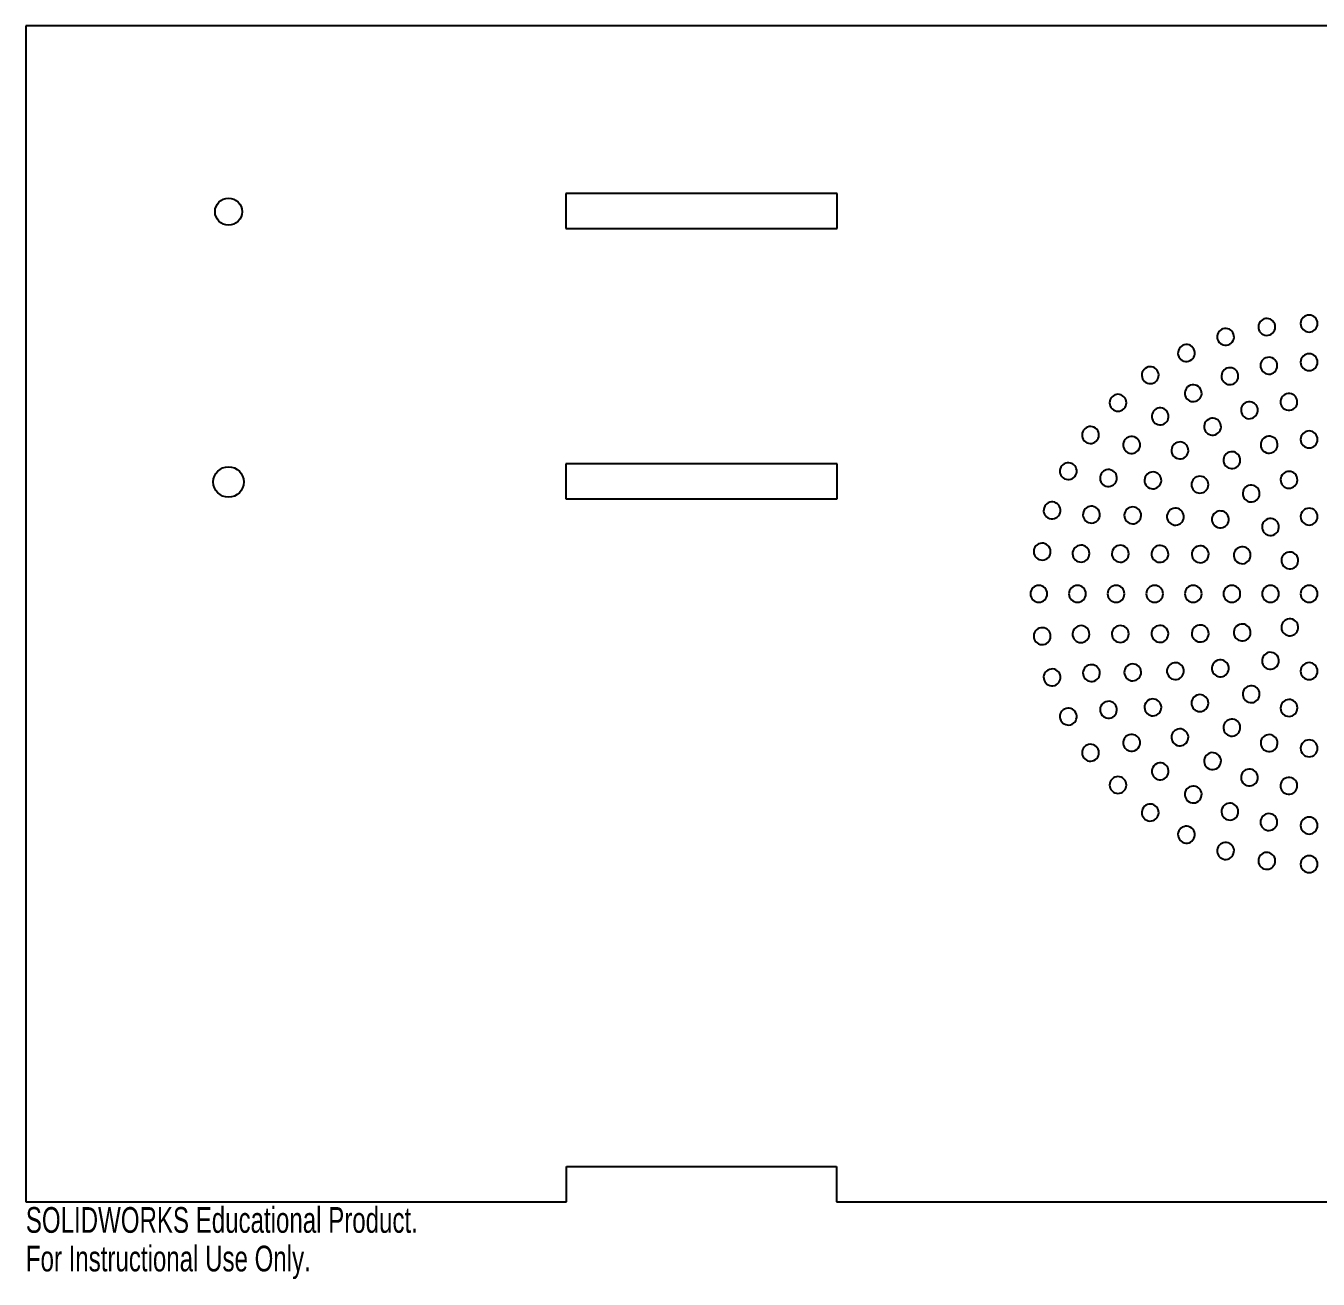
# Model space of a CAD drawing. Header units: inches. Extents: x -9.5 to 9.5, y -1.6 to 7.6.
# Drawn here: x -9.5 to 0.06, y -1.65 to 7.62 of the extents above; entities that cross this region are included whole.
import ezdxf

# ---------------------------------------------------------------- set-up
doc = ezdxf.new("R2010")
doc.units = ezdxf.units.IN
doc.header["$MEASUREMENT"] = 0
doc.styles.add('SLDTEXTSTYLE0', font='TXT', dxfattribs={"width": 0.7})

msp = doc.modelspace()

# ---------------------------------------------------------------- linework, layer by layer
at = {"color": 7, "linetype": 'Continuous', "lineweight": 25}
for p, q in [((-9.5, 7.625), (-9.5, -1.075)), ((9.5, 7.625), (-9.5, 7.625)), ((-3.495, 6.385), (-5.505, 6.385)), ((-5.505, 6.385), (-5.505, 6.125)), ((-3.495, 6.125), (-3.495, 6.385)), ((-5.505, 6.125), (-3.495, 6.125)), ((-3.495, 4.385), (-5.505, 4.385)), ((-5.505, 4.385), (-5.505, 4.125)), ((-3.495, 4.125), (-3.495, 4.385)), ((-5.505, 4.125), (-3.495, 4.125)), ((-5.5, -0.815), (-3.5, -0.815)), ((-5.5, -1.075), (-5.5, -0.815)), ((-3.5, -0.815), (-3.5, -1.075)), ((-9.5, -1.075), (-5.5, -1.075)), ((-3.5, -1.075), (3.5, -1.075))]:
    msp.add_line(p, q, dxfattribs=at)
for centre, radius in [((-8, 6.25), 0.1), ((-8, 4.25), 0.1129)]:
    msp.add_circle(centre, radius, dxfattribs=at)
for points, knots in [([(-0.3265, 5.4592), (-0.3606, 5.4538), (-0.3839, 5.4218), (-0.3785, 5.3877), (-0.3731, 5.3536), (-0.3411, 5.3304), (-0.307, 5.3358)], [0, 0, 0, 0, 1, 1, 1, 2, 2, 2, 2]), ([(-0.307, 5.3358), (-0.2729, 5.3412), (-0.2496, 5.3732), (-0.255, 5.4073), (-0.2604, 5.4414), (-0.2924, 5.4646), (-0.3265, 5.4592)], [2, 2, 2, 2, 3, 3, 3, 4, 4, 4, 4]), ([(-0.0039, 5.4846), (-0.0384, 5.4846), (-0.0664, 5.4566), (-0.0664, 5.4221), (-0.0664, 5.3876), (-0.0384, 5.3596), (-0.0039, 5.3596)], [0, 0, 0, 0, 1, 1, 1, 2, 2, 2, 2]), ([(-0.0039, 5.3596), (0.0306, 5.3596), (0.0586, 5.3876), (0.0586, 5.4221), (0.0586, 5.4566), (0.0306, 5.4846), (-0.0039, 5.4846)], [2, 2, 2, 2, 3, 3, 3, 4, 4, 4, 4]), ([(-0.6412, 5.3837), (-0.6741, 5.373), (-0.692, 5.3378), (-0.6814, 5.3049), (-0.6707, 5.2721), (-0.6354, 5.2541), (-0.6026, 5.2648)], [0, 0, 0, 0, 1, 1, 1, 2, 2, 2, 2]), ([(-0.6026, 5.2648), (-0.5698, 5.2755), (-0.5518, 5.3107), (-0.5625, 5.3436), (-0.5732, 5.3764), (-0.6084, 5.3944), (-0.6412, 5.3837)], [2, 2, 2, 2, 3, 3, 3, 4, 4, 4, 4]), ([(-0.9403, 5.2598), (-0.971, 5.2442), (-0.9832, 5.2065), (-0.9676, 5.1758), (-0.9519, 5.145), (-0.9143, 5.1328), (-0.8835, 5.1485)], [0, 0, 0, 0, 1, 1, 1, 2, 2, 2, 2]), ([(-0.8835, 5.1485), (-0.8527, 5.1641), (-0.8405, 5.2018), (-0.8562, 5.2325), (-0.8719, 5.2633), (-0.9095, 5.2755), (-0.9403, 5.2598)], [2, 2, 2, 2, 3, 3, 3, 4, 4, 4, 4]), ([(-0.3124, 5.1719), (-0.3464, 5.1659), (-0.3691, 5.1335), (-0.3631, 5.0995), (-0.3571, 5.0655), (-0.3247, 5.0428), (-0.2907, 5.0488)], [0, 0, 0, 0, 1, 1, 1, 2, 2, 2, 2]), ([(-0.2907, 5.0488), (-0.2567, 5.0548), (-0.234, 5.0872), (-0.24, 5.1212), (-0.246, 5.1552), (-0.2784, 5.1779), (-0.3124, 5.1719)], [2, 2, 2, 2, 3, 3, 3, 4, 4, 4, 4]), ([(-0.0039, 5.1989), (-0.0384, 5.1989), (-0.0664, 5.1709), (-0.0664, 5.1364), (-0.0664, 5.1019), (-0.0384, 5.0739), (-0.0039, 5.0739)], [0, 0, 0, 0, 1, 1, 1, 2, 2, 2, 2]), ([(-0.0039, 5.0739), (0.0306, 5.0739), (0.0586, 5.1019), (0.0586, 5.1364), (0.0586, 5.1709), (0.0306, 5.1989), (-0.0039, 5.1989)], [2, 2, 2, 2, 3, 3, 3, 4, 4, 4, 4]), ([(-1.2162, 5.0907), (-1.2441, 5.0704), (-1.2503, 5.0314), (-1.23, 5.0034), (-1.2097, 4.9755), (-1.1707, 4.9693), (-1.1427, 4.9896)], [0, 0, 0, 0, 1, 1, 1, 2, 2, 2, 2]), ([(-1.1427, 4.9896), (-1.1148, 5.0099), (-1.1086, 5.049), (-1.1289, 5.0769), (-1.1492, 5.1048), (-1.1883, 5.111), (-1.2162, 5.0907)], [2, 2, 2, 2, 3, 3, 3, 4, 4, 4, 4]), ([(-0.6116, 5.0918), (-0.644, 5.08), (-0.6608, 5.0441), (-0.6489, 5.0117), (-0.6371, 4.9792), (-0.6013, 4.9625), (-0.5688, 4.9743)], [0, 0, 0, 0, 1, 1, 1, 2, 2, 2, 2]), ([(-0.5688, 4.9743), (-0.5364, 4.9861), (-0.5197, 5.022), (-0.5315, 5.0544), (-0.5433, 5.0868), (-0.5792, 5.1036), (-0.6116, 5.0918)], [2, 2, 2, 2, 3, 3, 3, 4, 4, 4, 4]), ([(-0.8298, 4.8526), (-0.7999, 4.8699), (-0.7897, 4.9081), (-0.8069, 4.938), (-0.8242, 4.9679), (-0.8624, 4.9781), (-0.8923, 4.9609)], [2, 2, 2, 2, 3, 3, 3, 4, 4, 4, 4]), ([(-1.4623, 4.8805), (-1.4867, 4.8561), (-1.4867, 4.8166), (-1.4623, 4.7921), (-1.4379, 4.7677), (-1.3983, 4.7677), (-1.3739, 4.7921)], [0, 0, 0, 0, 1, 1, 1, 2, 2, 2, 2]), ([(-1.3739, 4.7921), (-1.3495, 4.8166), (-1.3495, 4.8561), (-1.3739, 4.8805), (-1.3983, 4.9049), (-1.4379, 4.9049), (-1.4623, 4.8805)], [2, 2, 2, 2, 3, 3, 3, 4, 4, 4, 4]), ([(-0.8923, 4.9609), (-0.9222, 4.9436), (-0.9324, 4.9054), (-0.9152, 4.8755), (-0.8979, 4.8456), (-0.8597, 4.8354), (-0.8298, 4.8526)], [0, 0, 0, 0, 1, 1, 1, 2, 2, 2, 2]), ([(-0.1598, 4.905), (-0.1941, 4.9014), (-0.219, 4.8707), (-0.2154, 4.8363), (-0.2118, 4.802), (-0.181, 4.7771), (-0.1467, 4.7807)], [0, 0, 0, 0, 1, 1, 1, 2, 2, 2, 2]), ([(-0.1467, 4.7807), (-0.1124, 4.7843), (-0.0875, 4.8151), (-0.0911, 4.8494), (-0.0947, 4.8837), (-0.1254, 4.9086), (-0.1598, 4.905)], [2, 2, 2, 2, 3, 3, 3, 4, 4, 4, 4]), ([(-1.146, 4.7832), (-1.1724, 4.761), (-1.1759, 4.7216), (-1.1537, 4.6952), (-1.1315, 4.6687), (-1.0921, 4.6653), (-1.0656, 4.6875)], [0, 0, 0, 0, 1, 1, 1, 2, 2, 2, 2]), ([(-1.0656, 4.6875), (-1.0392, 4.7097), (-1.0358, 4.7491), (-1.0579, 4.7755), (-1.0801, 4.802), (-1.1195, 4.8054), (-1.146, 4.7832)], [2, 2, 2, 2, 3, 3, 3, 4, 4, 4, 4]), ([(-0.4647, 4.8402), (-0.4975, 4.8296), (-0.5155, 4.7943), (-0.5048, 4.7615), (-0.4941, 4.7286), (-0.4589, 4.7107), (-0.426, 4.7213)], [0, 0, 0, 0, 1, 1, 1, 2, 2, 2, 2]), ([(-0.426, 4.7213), (-0.3932, 4.732), (-0.3752, 4.7673), (-0.3859, 4.8001), (-0.3966, 4.8329), (-0.4318, 4.8509), (-0.4647, 4.8402)], [2, 2, 2, 2, 3, 3, 3, 4, 4, 4, 4]), ([(-0.7494, 4.7134), (-0.7793, 4.6962), (-0.7896, 4.658), (-0.7723, 4.6281), (-0.755, 4.5982), (-0.7168, 4.5879), (-0.6869, 4.6052)], [0, 0, 0, 0, 1, 1, 1, 2, 2, 2, 2]), ([(-0.6869, 4.6052), (-0.657, 4.6224), (-0.6468, 4.6607), (-0.6641, 4.6906), (-0.6813, 4.7205), (-0.7195, 4.7307), (-0.7494, 4.7134)], [2, 2, 2, 2, 3, 3, 3, 4, 4, 4, 4]), ([(-1.6725, 4.6344), (-1.6928, 4.6065), (-1.6866, 4.5674), (-1.6587, 4.5471), (-1.6307, 4.5268), (-1.5917, 4.533), (-1.5714, 4.561)], [0, 0, 0, 0, 1, 1, 1, 2, 2, 2, 2]), ([(-1.5714, 4.561), (-1.5511, 4.5889), (-1.5573, 4.628), (-1.5852, 4.6483), (-1.6131, 4.6686), (-1.6522, 4.6624), (-1.6725, 4.6344)], [2, 2, 2, 2, 3, 3, 3, 4, 4, 4, 4]), ([(-1.2692, 4.4839), (-1.247, 4.5103), (-1.2505, 4.5497), (-1.2769, 4.5719), (-1.3034, 4.5941), (-1.3428, 4.5907), (-1.365, 4.5642)], [2, 2, 2, 2, 3, 3, 3, 4, 4, 4, 4]), ([(-0.2835, 4.4657), (-0.2502, 4.4746), (-0.2304, 4.5089), (-0.2393, 4.5422), (-0.2483, 4.5756), (-0.2825, 4.5953), (-0.3159, 4.5864)], [2, 2, 2, 2, 3, 3, 3, 4, 4, 4, 4]), ([(-0.0039, 4.6275), (-0.0384, 4.6275), (-0.0664, 4.5995), (-0.0664, 4.565), (-0.0664, 4.5305), (-0.0384, 4.5025), (-0.0039, 4.5025)], [0, 0, 0, 0, 1, 1, 1, 2, 2, 2, 2]), ([(-0.0039, 4.5025), (0.0306, 4.5025), (0.0586, 4.5305), (0.0586, 4.565), (0.0586, 4.5995), (0.0306, 4.6275), (-0.0039, 4.6275)], [2, 2, 2, 2, 3, 3, 3, 4, 4, 4, 4]), ([(-1.365, 4.5642), (-1.3872, 4.5378), (-1.3837, 4.4984), (-1.3573, 4.4762), (-1.3308, 4.454), (-1.2914, 4.4574), (-1.2692, 4.4839)], [0, 0, 0, 0, 1, 1, 1, 2, 2, 2, 2]), ([(-1.0016, 4.5302), (-1.0273, 4.5071), (-1.0293, 4.4676), (-1.0062, 4.4419), (-0.9831, 4.4163), (-0.9436, 4.4142), (-0.918, 4.4373)], [0, 0, 0, 0, 1, 1, 1, 2, 2, 2, 2]), ([(-0.918, 4.4373), (-0.8923, 4.4604), (-0.8903, 4.4999), (-0.9133, 4.5256), (-0.9364, 4.5512), (-0.976, 4.5533), (-1.0016, 4.5302)], [2, 2, 2, 2, 3, 3, 3, 4, 4, 4, 4]), ([(-0.3159, 4.5864), (-0.3492, 4.5775), (-0.369, 4.5432), (-0.3601, 4.5099), (-0.3511, 4.4765), (-0.3169, 4.4567), (-0.2835, 4.4657)], [0, 0, 0, 0, 1, 1, 1, 2, 2, 2, 2]), ([(-1.7302, 4.3017), (-1.7145, 4.3325), (-1.7268, 4.3701), (-1.7575, 4.3858), (-1.7883, 4.4015), (-1.8259, 4.3892), (-1.8416, 4.3585)], [2, 2, 2, 2, 3, 3, 3, 4, 4, 4, 4]), ([(-0.6066, 4.466), (-0.6365, 4.4487), (-0.6467, 4.4105), (-0.6295, 4.3806), (-0.6122, 4.3507), (-0.574, 4.3405), (-0.5441, 4.3577)], [0, 0, 0, 0, 1, 1, 1, 2, 2, 2, 2]), ([(-0.5441, 4.3577), (-0.5142, 4.375), (-0.5039, 4.4132), (-0.5212, 4.4431), (-0.5385, 4.473), (-0.5767, 4.4833), (-0.6066, 4.466)], [2, 2, 2, 2, 3, 3, 3, 4, 4, 4, 4]), ([(-1.8416, 4.3585), (-1.8573, 4.3277), (-1.845, 4.2901), (-1.8143, 4.2744), (-1.7835, 4.2588), (-1.7459, 4.271), (-1.7302, 4.3017)], [0, 0, 0, 0, 1, 1, 1, 2, 2, 2, 2]), ([(-1.5426, 4.3105), (-1.5599, 4.2806), (-1.5497, 4.2424), (-1.5198, 4.2251), (-1.4899, 4.2079), (-1.4516, 4.2181), (-1.4344, 4.248)], [0, 0, 0, 0, 1, 1, 1, 2, 2, 2, 2]), ([(-1.4344, 4.248), (-1.4171, 4.2779), (-1.4274, 4.3161), (-1.4573, 4.3334), (-1.4872, 4.3507), (-1.5254, 4.3404), (-1.5426, 4.3105)], [2, 2, 2, 2, 3, 3, 3, 4, 4, 4, 4]), ([(-1.1091, 4.2251), (-1.0888, 4.253), (-1.095, 4.2921), (-1.1229, 4.3124), (-1.1508, 4.3327), (-1.1899, 4.3265), (-1.2102, 4.2986)], [2, 2, 2, 2, 3, 3, 3, 4, 4, 4, 4]), ([(-0.1636, 4.3278), (-0.1976, 4.3218), (-0.2203, 4.2894), (-0.2143, 4.2554), (-0.2083, 4.2214), (-0.1759, 4.1987), (-0.1419, 4.2047)], [0, 0, 0, 0, 1, 1, 1, 2, 2, 2, 2]), ([(-0.1419, 4.2047), (-0.1079, 4.2107), (-0.0852, 4.2431), (-0.0912, 4.2771), (-0.0972, 4.3111), (-0.1296, 4.3338), (-0.1636, 4.3278)], [2, 2, 2, 2, 3, 3, 3, 4, 4, 4, 4]), ([(-1.2102, 4.2986), (-1.2305, 4.2706), (-1.2243, 4.2315), (-1.1964, 4.2113), (-1.1684, 4.191), (-1.1294, 4.1972), (-1.1091, 4.2251)], [0, 0, 0, 0, 1, 1, 1, 2, 2, 2, 2]), ([(-0.8562, 4.2744), (-0.8806, 4.25), (-0.8806, 4.2105), (-0.8562, 4.1861), (-0.8318, 4.1617), (-0.7922, 4.1617), (-0.7678, 4.1861)], [0, 0, 0, 0, 1, 1, 1, 2, 2, 2, 2]), ([(-0.7678, 4.1861), (-0.7434, 4.2105), (-0.7434, 4.25), (-0.7678, 4.2744), (-0.7922, 4.2989), (-0.8318, 4.2989), (-0.8562, 4.2744)], [2, 2, 2, 2, 3, 3, 3, 4, 4, 4, 4]), ([(-0.4637, 4.2186), (-0.4936, 4.2013), (-0.5039, 4.1631), (-0.4866, 4.1332), (-0.4693, 4.1033), (-0.4311, 4.0931), (-0.4012, 4.1103)], [0, 0, 0, 0, 1, 1, 1, 2, 2, 2, 2]), ([(-0.4012, 4.1103), (-0.3713, 4.1276), (-0.3611, 4.1658), (-0.3783, 4.1957), (-0.3956, 4.2256), (-0.4338, 4.2358), (-0.4637, 4.2186)], [2, 2, 2, 2, 3, 3, 3, 4, 4, 4, 4]), ([(-1.9654, 4.0595), (-1.9761, 4.0266), (-1.9582, 3.9914), (-1.9253, 3.9807), (-1.8925, 3.9701), (-1.8572, 3.988), (-1.8466, 4.0209)], [0, 0, 0, 0, 1, 1, 1, 2, 2, 2, 2]), ([(-1.8466, 4.0209), (-1.8359, 4.0537), (-1.8539, 4.0889), (-1.8867, 4.0996), (-1.9195, 4.1103), (-1.9548, 4.0923), (-1.9654, 4.0595)], [2, 2, 2, 2, 3, 3, 3, 4, 4, 4, 4]), ([(-1.6735, 4.0298), (-1.6853, 3.9974), (-1.6686, 3.9615), (-1.6362, 3.9497), (-1.6037, 3.9379), (-1.5679, 3.9546), (-1.5561, 3.9871)], [0, 0, 0, 0, 1, 1, 1, 2, 2, 2, 2]), ([(-1.5561, 3.9871), (-1.5443, 4.0195), (-1.561, 4.0554), (-1.5934, 4.0672), (-1.6259, 4.079), (-1.6617, 4.0623), (-1.6735, 4.0298)], [2, 2, 2, 2, 3, 3, 3, 4, 4, 4, 4]), ([(-1.3661, 4.0286), (-1.3801, 3.9971), (-1.3659, 3.9601), (-1.3344, 3.9461), (-1.3028, 3.932), (-1.2659, 3.9462), (-1.2519, 3.9778)], [0, 0, 0, 0, 1, 1, 1, 2, 2, 2, 2]), ([(-1.2519, 3.9778), (-1.2378, 4.0093), (-1.252, 4.0462), (-1.2835, 4.0603), (-1.3151, 4.0743), (-1.352, 4.0601), (-1.3661, 4.0286)], [2, 2, 2, 2, 3, 3, 3, 4, 4, 4, 4]), ([(-1.0478, 4.0248), (-1.065, 3.9949), (-1.0548, 3.9567), (-1.0249, 3.9394), (-0.995, 3.9222), (-0.9568, 3.9324), (-0.9395, 3.9623)], [0, 0, 0, 0, 1, 1, 1, 2, 2, 2, 2]), ([(-0.9395, 3.9623), (-0.9223, 3.9922), (-0.9325, 4.0304), (-0.9624, 4.0477), (-0.9923, 4.0649), (-1.0305, 4.0547), (-1.0478, 4.0248)], [2, 2, 2, 2, 3, 3, 3, 4, 4, 4, 4]), ([(-0.6126, 3.9329), (-0.5904, 3.9594), (-0.5939, 3.9988), (-0.6203, 4.021), (-0.6468, 4.0432), (-0.6862, 4.0397), (-0.7084, 4.0133)], [2, 2, 2, 2, 3, 3, 3, 4, 4, 4, 4]), ([(-0.0039, 4.0561), (-0.0384, 4.0561), (-0.0664, 4.0281), (-0.0664, 3.9936), (-0.0664, 3.959), (-0.0384, 3.9311), (-0.0039, 3.9311)], [0, 0, 0, 0, 1, 1, 1, 2, 2, 2, 2]), ([(-0.0039, 3.9311), (0.0306, 3.9311), (0.0586, 3.959), (0.0586, 3.9936), (0.0586, 4.0281), (0.0306, 4.0561), (-0.0039, 4.0561)], [2, 2, 2, 2, 3, 3, 3, 4, 4, 4, 4]), ([(-0.7084, 4.0133), (-0.7306, 3.9868), (-0.7271, 3.9474), (-0.7007, 3.9252), (-0.6742, 3.903), (-0.6348, 3.9065), (-0.6126, 3.9329)], [0, 0, 0, 0, 1, 1, 1, 2, 2, 2, 2]), ([(-0.3209, 3.9711), (-0.3508, 3.9539), (-0.361, 3.9156), (-0.3437, 3.8858), (-0.3265, 3.8559), (-0.2883, 3.8456), (-0.2584, 3.8629)], [0, 0, 0, 0, 1, 1, 1, 2, 2, 2, 2]), ([(-0.2584, 3.8629), (-0.2285, 3.8801), (-0.2182, 3.9184), (-0.2355, 3.9483), (-0.2527, 3.9781), (-0.291, 3.9884), (-0.3209, 3.9711)], [2, 2, 2, 2, 3, 3, 3, 4, 4, 4, 4]), ([(-2.041, 3.7448), (-2.0464, 3.7107), (-2.0231, 3.6787), (-1.989, 3.6733), (-1.955, 3.6679), (-1.9229, 3.6911), (-1.9175, 3.7252)], [0, 0, 0, 0, 1, 1, 1, 2, 2, 2, 2]), ([(-1.9175, 3.7252), (-1.9121, 3.7593), (-1.9354, 3.7913), (-1.9695, 3.7967), (-2.0036, 3.8021), (-2.0356, 3.7789), (-2.041, 3.7448)], [2, 2, 2, 2, 3, 3, 3, 4, 4, 4, 4]), ([(-1.7537, 3.7307), (-1.7597, 3.6967), (-1.737, 3.6643), (-1.703, 3.6583), (-1.669, 3.6523), (-1.6366, 3.675), (-1.6306, 3.709)], [0, 0, 0, 0, 1, 1, 1, 2, 2, 2, 2]), ([(-1.6306, 3.709), (-1.6246, 3.743), (-1.6473, 3.7754), (-1.6813, 3.7814), (-1.7153, 3.7874), (-1.7477, 3.7647), (-1.7537, 3.7307)], [2, 2, 2, 2, 3, 3, 3, 4, 4, 4, 4]), ([(-1.4624, 3.7321), (-1.4696, 3.6984), (-1.448, 3.6652), (-1.4142, 3.658), (-1.3805, 3.6508), (-1.3473, 3.6724), (-1.3401, 3.7062)], [0, 0, 0, 0, 1, 1, 1, 2, 2, 2, 2]), ([(-1.3401, 3.7062), (-1.3329, 3.7399), (-1.3545, 3.7731), (-1.3883, 3.7803), (-1.422, 3.7875), (-1.4552, 3.7659), (-1.4624, 3.7321)], [2, 2, 2, 2, 3, 3, 3, 4, 4, 4, 4]), ([(-1.1682, 3.7341), (-1.1771, 3.7008), (-1.1573, 3.6665), (-1.124, 3.6576), (-1.0906, 3.6486), (-1.0564, 3.6684), (-1.0474, 3.7017)], [0, 0, 0, 0, 1, 1, 1, 2, 2, 2, 2]), ([(-1.0474, 3.7017), (-1.0385, 3.7351), (-1.0583, 3.7694), (-1.0916, 3.7783), (-1.125, 3.7872), (-1.1592, 3.7674), (-1.1682, 3.7341)], [2, 2, 2, 2, 3, 3, 3, 4, 4, 4, 4]), ([(-0.8681, 3.7367), (-0.8799, 3.7042), (-0.8632, 3.6684), (-0.8307, 3.6566), (-0.7983, 3.6448), (-0.7624, 3.6615), (-0.7506, 3.6939)], [0, 0, 0, 0, 1, 1, 1, 2, 2, 2, 2]), ([(-0.7506, 3.6939), (-0.7388, 3.7264), (-0.7555, 3.7622), (-0.788, 3.774), (-0.8204, 3.7858), (-0.8563, 3.7691), (-0.8681, 3.7367)], [2, 2, 2, 2, 3, 3, 3, 4, 4, 4, 4]), ([(-0.5529, 3.7391), (-0.5702, 3.7092), (-0.5599, 3.671), (-0.53, 3.6537), (-0.5001, 3.6365), (-0.4619, 3.6467), (-0.4446, 3.6766)], [0, 0, 0, 0, 1, 1, 1, 2, 2, 2, 2]), ([(-0.4446, 3.6766), (-0.4274, 3.7065), (-0.4376, 3.7447), (-0.4675, 3.762), (-0.4974, 3.7792), (-0.5356, 3.769), (-0.5529, 3.7391)], [2, 2, 2, 2, 3, 3, 3, 4, 4, 4, 4]), ([(-0.1155, 3.6154), (-0.0856, 3.6327), (-0.0754, 3.6709), (-0.0926, 3.7008), (-0.1099, 3.7307), (-0.1481, 3.741), (-0.178, 3.7237)], [2, 2, 2, 2, 3, 3, 3, 4, 4, 4, 4]), ([(-0.178, 3.7237), (-0.2079, 3.7064), (-0.2181, 3.6682), (-0.2009, 3.6383), (-0.1836, 3.6084), (-0.1454, 3.5982), (-0.1155, 3.6154)], [0, 0, 0, 0, 1, 1, 1, 2, 2, 2, 2]), ([(-1.9414, 3.4221), (-1.9414, 3.4566), (-1.9694, 3.4846), (-2.0039, 3.4846), (-2.0384, 3.4846), (-2.0664, 3.4566), (-2.0664, 3.4221)], [2, 2, 2, 2, 3, 3, 3, 4, 4, 4, 4]), ([(-1.6557, 3.4221), (-1.6557, 3.4566), (-1.6837, 3.4846), (-1.7182, 3.4846), (-1.7527, 3.4846), (-1.7807, 3.4566), (-1.7807, 3.4221)], [2, 2, 2, 2, 3, 3, 3, 4, 4, 4, 4]), ([(-1.37, 3.4221), (-1.37, 3.4566), (-1.3979, 3.4846), (-1.4325, 3.4846), (-1.467, 3.4846), (-1.495, 3.4566), (-1.495, 3.4221)], [2, 2, 2, 2, 3, 3, 3, 4, 4, 4, 4]), ([(-1.0843, 3.4221), (-1.0843, 3.4566), (-1.1122, 3.4846), (-1.1468, 3.4846), (-1.1813, 3.4846), (-1.2093, 3.4566), (-1.2093, 3.4221)], [2, 2, 2, 2, 3, 3, 3, 4, 4, 4, 4]), ([(-0.7985, 3.4221), (-0.7985, 3.4566), (-0.8265, 3.4846), (-0.861, 3.4846), (-0.8956, 3.4846), (-0.9235, 3.4566), (-0.9235, 3.4221)], [2, 2, 2, 2, 3, 3, 3, 4, 4, 4, 4]), ([(-0.5128, 3.4221), (-0.5128, 3.4566), (-0.5408, 3.4846), (-0.5753, 3.4846), (-0.6098, 3.4846), (-0.6378, 3.4566), (-0.6378, 3.4221)], [2, 2, 2, 2, 3, 3, 3, 4, 4, 4, 4]), ([(-0.2271, 3.4221), (-0.2271, 3.4566), (-0.2551, 3.4846), (-0.2896, 3.4846), (-0.3241, 3.4846), (-0.3521, 3.4566), (-0.3521, 3.4221)], [2, 2, 2, 2, 3, 3, 3, 4, 4, 4, 4]), ([(0.0586, 3.4221), (0.0586, 3.4566), (0.0306, 3.4846), (-0.0039, 3.4846), (-0.0384, 3.4846), (-0.0664, 3.4566), (-0.0664, 3.4221)], [2, 2, 2, 2, 3, 3, 3, 4, 4, 4, 4]), ([(-2.0664, 3.4221), (-2.0664, 3.3876), (-2.0384, 3.3596), (-2.0039, 3.3596), (-1.9694, 3.3596), (-1.9414, 3.3876), (-1.9414, 3.4221)], [0, 0, 0, 0, 1, 1, 1, 2, 2, 2, 2]), ([(-1.7807, 3.4221), (-1.7807, 3.3876), (-1.7527, 3.3596), (-1.7182, 3.3596), (-1.6837, 3.3596), (-1.6557, 3.3876), (-1.6557, 3.4221)], [0, 0, 0, 0, 1, 1, 1, 2, 2, 2, 2]), ([(-1.495, 3.4221), (-1.495, 3.3876), (-1.467, 3.3596), (-1.4325, 3.3596), (-1.3979, 3.3596), (-1.37, 3.3876), (-1.37, 3.4221)], [0, 0, 0, 0, 1, 1, 1, 2, 2, 2, 2]), ([(-1.2093, 3.4221), (-1.2093, 3.3876), (-1.1813, 3.3596), (-1.1468, 3.3596), (-1.1122, 3.3596), (-1.0843, 3.3876), (-1.0843, 3.4221)], [0, 0, 0, 0, 1, 1, 1, 2, 2, 2, 2]), ([(-0.9235, 3.4221), (-0.9235, 3.3876), (-0.8956, 3.3596), (-0.861, 3.3596), (-0.8265, 3.3596), (-0.7985, 3.3876), (-0.7985, 3.4221)], [0, 0, 0, 0, 1, 1, 1, 2, 2, 2, 2]), ([(-0.6378, 3.4221), (-0.6378, 3.3876), (-0.6098, 3.3596), (-0.5753, 3.3596), (-0.5408, 3.3596), (-0.5128, 3.3876), (-0.5128, 3.4221)], [0, 0, 0, 0, 1, 1, 1, 2, 2, 2, 2]), ([(-0.3521, 3.4221), (-0.3521, 3.3876), (-0.3241, 3.3596), (-0.2896, 3.3596), (-0.2551, 3.3596), (-0.2271, 3.3876), (-0.2271, 3.4221)], [0, 0, 0, 0, 1, 1, 1, 2, 2, 2, 2]), ([(-0.0664, 3.4221), (-0.0664, 3.3876), (-0.0384, 3.3596), (-0.0039, 3.3596), (0.0306, 3.3596), (0.0586, 3.3876), (0.0586, 3.4221)], [0, 0, 0, 0, 1, 1, 1, 2, 2, 2, 2]), ([(-1.9175, 3.119), (-1.9229, 3.1531), (-1.955, 3.1764), (-1.989, 3.171), (-2.0231, 3.1656), (-2.0464, 3.1336), (-2.041, 3.0995)], [2, 2, 2, 2, 3, 3, 3, 4, 4, 4, 4]), ([(-1.6306, 3.1353), (-1.6366, 3.1693), (-1.669, 3.192), (-1.703, 3.186), (-1.737, 3.18), (-1.7597, 3.1476), (-1.7537, 3.1136)], [2, 2, 2, 2, 3, 3, 3, 4, 4, 4, 4]), ([(-1.3401, 3.1381), (-1.3473, 3.1719), (-1.3805, 3.1934), (-1.4142, 3.1862), (-1.448, 3.1791), (-1.4696, 3.1459), (-1.4624, 3.1121)], [2, 2, 2, 2, 3, 3, 3, 4, 4, 4, 4]), ([(-1.0474, 3.1425), (-1.0564, 3.1759), (-1.0906, 3.1956), (-1.124, 3.1867), (-1.1573, 3.1778), (-1.1771, 3.1435), (-1.1682, 3.1102)], [2, 2, 2, 2, 3, 3, 3, 4, 4, 4, 4]), ([(-0.7506, 3.1503), (-0.7624, 3.1828), (-0.7983, 3.1995), (-0.8307, 3.1877), (-0.8632, 3.1759), (-0.8799, 3.14), (-0.8681, 3.1076)], [2, 2, 2, 2, 3, 3, 3, 4, 4, 4, 4]), ([(-0.4446, 3.1677), (-0.4619, 3.1976), (-0.5001, 3.2078), (-0.53, 3.1905), (-0.5599, 3.1733), (-0.5702, 3.1351), (-0.5529, 3.1052)], [2, 2, 2, 2, 3, 3, 3, 4, 4, 4, 4]), ([(-0.5529, 3.1052), (-0.5356, 3.0753), (-0.4974, 3.065), (-0.4675, 3.0823), (-0.4376, 3.0995), (-0.4274, 3.1378), (-0.4446, 3.1677)], [0, 0, 0, 0, 1, 1, 1, 2, 2, 2, 2]), ([(-0.1155, 3.2288), (-0.1454, 3.2461), (-0.1836, 3.2358), (-0.2009, 3.2059), (-0.2181, 3.1761), (-0.2079, 3.1378), (-0.178, 3.1206)], [2, 2, 2, 2, 3, 3, 3, 4, 4, 4, 4]), ([(-0.178, 3.1206), (-0.1481, 3.1033), (-0.1099, 3.1136), (-0.0926, 3.1434), (-0.0754, 3.1733), (-0.0856, 3.2116), (-0.1155, 3.2288)], [0, 0, 0, 0, 1, 1, 1, 2, 2, 2, 2]), ([(-2.041, 3.0995), (-2.0356, 3.0654), (-2.0036, 3.0421), (-1.9695, 3.0475), (-1.9354, 3.0529), (-1.9121, 3.0849), (-1.9175, 3.119)], [0, 0, 0, 0, 1, 1, 1, 2, 2, 2, 2]), ([(-1.7537, 3.1136), (-1.7477, 3.0796), (-1.7153, 3.0569), (-1.6813, 3.0629), (-1.6473, 3.0689), (-1.6246, 3.1013), (-1.6306, 3.1353)], [0, 0, 0, 0, 1, 1, 1, 2, 2, 2, 2]), ([(-1.4624, 3.1121), (-1.4552, 3.0784), (-1.422, 3.0568), (-1.3883, 3.064), (-1.3545, 3.0712), (-1.3329, 3.1043), (-1.3401, 3.1381)], [0, 0, 0, 0, 1, 1, 1, 2, 2, 2, 2]), ([(-1.1682, 3.1102), (-1.1592, 3.0768), (-1.125, 3.057), (-1.0916, 3.066), (-1.0583, 3.0749), (-1.0385, 3.1092), (-1.0474, 3.1425)], [0, 0, 0, 0, 1, 1, 1, 2, 2, 2, 2]), ([(-0.8681, 3.1076), (-0.8563, 3.0752), (-0.8204, 3.0584), (-0.788, 3.0702), (-0.7555, 3.082), (-0.7388, 3.1179), (-0.7506, 3.1503)], [0, 0, 0, 0, 1, 1, 1, 2, 2, 2, 2]), ([(-0.2584, 2.9814), (-0.2883, 2.9986), (-0.3265, 2.9884), (-0.3437, 2.9585), (-0.361, 2.9286), (-0.3508, 2.8904), (-0.3209, 2.8731)], [2, 2, 2, 2, 3, 3, 3, 4, 4, 4, 4]), ([(-0.3209, 2.8731), (-0.291, 2.8559), (-0.2527, 2.8661), (-0.2355, 2.896), (-0.2182, 2.9259), (-0.2285, 2.9641), (-0.2584, 2.9814)], [0, 0, 0, 0, 1, 1, 1, 2, 2, 2, 2]), ([(-1.8466, 2.8234), (-1.8572, 2.8562), (-1.8925, 2.8742), (-1.9253, 2.8635), (-1.9582, 2.8529), (-1.9761, 2.8176), (-1.9654, 2.7848)], [2, 2, 2, 2, 3, 3, 3, 4, 4, 4, 4]), ([(-1.5561, 2.8572), (-1.5679, 2.8896), (-1.6037, 2.9063), (-1.6362, 2.8945), (-1.6686, 2.8827), (-1.6853, 2.8469), (-1.6735, 2.8144)], [2, 2, 2, 2, 3, 3, 3, 4, 4, 4, 4]), ([(-1.2519, 2.8665), (-1.2659, 2.898), (-1.3028, 2.9122), (-1.3344, 2.8982), (-1.3659, 2.8841), (-1.3801, 2.8472), (-1.3661, 2.8157)], [2, 2, 2, 2, 3, 3, 3, 4, 4, 4, 4]), ([(-0.9395, 2.882), (-0.9568, 2.9118), (-0.995, 2.9221), (-1.0249, 2.9048), (-1.0548, 2.8876), (-1.065, 2.8493), (-1.0478, 2.8195)], [2, 2, 2, 2, 3, 3, 3, 4, 4, 4, 4]), ([(-1.0478, 2.8195), (-1.0305, 2.7896), (-0.9923, 2.7793), (-0.9624, 2.7966), (-0.9325, 2.8138), (-0.9223, 2.8521), (-0.9395, 2.882)], [0, 0, 0, 0, 1, 1, 1, 2, 2, 2, 2]), ([(-0.6126, 2.9113), (-0.6348, 2.9378), (-0.6742, 2.9412), (-0.7007, 2.919), (-0.7271, 2.8969), (-0.7306, 2.8574), (-0.7084, 2.831)], [2, 2, 2, 2, 3, 3, 3, 4, 4, 4, 4]), ([(-0.7084, 2.831), (-0.6862, 2.8046), (-0.6468, 2.8011), (-0.6203, 2.8233), (-0.5939, 2.8455), (-0.5904, 2.8849), (-0.6126, 2.9113)], [0, 0, 0, 0, 1, 1, 1, 2, 2, 2, 2]), ([(-0.0039, 2.9132), (-0.0384, 2.9132), (-0.0664, 2.8852), (-0.0664, 2.8507), (-0.0664, 2.8162), (-0.0384, 2.7882), (-0.0039, 2.7882)], [2, 2, 2, 2, 3, 3, 3, 4, 4, 4, 4]), ([(-0.0039, 2.7882), (0.0306, 2.7882), (0.0586, 2.8162), (0.0586, 2.8507), (0.0586, 2.8852), (0.0306, 2.9132), (-0.0039, 2.9132)], [0, 0, 0, 0, 1, 1, 1, 2, 2, 2, 2]), ([(-1.9654, 2.7848), (-1.9548, 2.752), (-1.9195, 2.734), (-1.8867, 2.7447), (-1.8539, 2.7553), (-1.8359, 2.7906), (-1.8466, 2.8234)], [0, 0, 0, 0, 1, 1, 1, 2, 2, 2, 2]), ([(-1.6735, 2.8144), (-1.6617, 2.782), (-1.6259, 2.7653), (-1.5934, 2.7771), (-1.561, 2.7889), (-1.5443, 2.8248), (-1.5561, 2.8572)], [0, 0, 0, 0, 1, 1, 1, 2, 2, 2, 2]), ([(-1.3661, 2.8157), (-1.352, 2.7841), (-1.3151, 2.7699), (-1.2835, 2.784), (-1.252, 2.798), (-1.2378, 2.835), (-1.2519, 2.8665)], [0, 0, 0, 0, 1, 1, 1, 2, 2, 2, 2]), ([(-0.7678, 2.6582), (-0.7922, 2.6826), (-0.8318, 2.6826), (-0.8562, 2.6582), (-0.8806, 2.6338), (-0.8806, 2.5942), (-0.8562, 2.5698)], [2, 2, 2, 2, 3, 3, 3, 4, 4, 4, 4]), ([(-0.4012, 2.7339), (-0.4311, 2.7512), (-0.4693, 2.741), (-0.4866, 2.7111), (-0.5039, 2.6812), (-0.4936, 2.643), (-0.4637, 2.6257)], [2, 2, 2, 2, 3, 3, 3, 4, 4, 4, 4]), ([(-0.4637, 2.6257), (-0.4338, 2.6084), (-0.3956, 2.6187), (-0.3783, 2.6486), (-0.3611, 2.6785), (-0.3713, 2.7167), (-0.4012, 2.7339)], [0, 0, 0, 0, 1, 1, 1, 2, 2, 2, 2]), ([(-1.7302, 2.5425), (-1.7459, 2.5733), (-1.7835, 2.5855), (-1.8143, 2.5698), (-1.845, 2.5542), (-1.8573, 2.5165), (-1.8416, 2.4858)], [2, 2, 2, 2, 3, 3, 3, 4, 4, 4, 4]), ([(-1.4344, 2.5962), (-1.4516, 2.6261), (-1.4899, 2.6364), (-1.5198, 2.6191), (-1.5497, 2.6019), (-1.5599, 2.5636), (-1.5426, 2.5337)], [2, 2, 2, 2, 3, 3, 3, 4, 4, 4, 4]), ([(-1.5426, 2.5337), (-1.5254, 2.5038), (-1.4872, 2.4936), (-1.4573, 2.5109), (-1.4274, 2.5281), (-1.4171, 2.5663), (-1.4344, 2.5962)], [0, 0, 0, 0, 1, 1, 1, 2, 2, 2, 2]), ([(-1.1091, 2.6192), (-1.1294, 2.6471), (-1.1684, 2.6533), (-1.1964, 2.633), (-1.2243, 2.6127), (-1.2305, 2.5736), (-1.2102, 2.5457)], [2, 2, 2, 2, 3, 3, 3, 4, 4, 4, 4]), ([(-1.2102, 2.5457), (-1.1899, 2.5178), (-1.1508, 2.5116), (-1.1229, 2.5319), (-1.095, 2.5522), (-1.0888, 2.5912), (-1.1091, 2.6192)], [0, 0, 0, 0, 1, 1, 1, 2, 2, 2, 2]), ([(-0.8562, 2.5698), (-0.8318, 2.5454), (-0.7922, 2.5454), (-0.7678, 2.5698), (-0.7434, 2.5942), (-0.7434, 2.6338), (-0.7678, 2.6582)], [0, 0, 0, 0, 1, 1, 1, 2, 2, 2, 2]), ([(-0.1419, 2.6396), (-0.1759, 2.6456), (-0.2083, 2.6229), (-0.2143, 2.5889), (-0.2203, 2.5549), (-0.1976, 2.5225), (-0.1636, 2.5165)], [2, 2, 2, 2, 3, 3, 3, 4, 4, 4, 4]), ([(-0.1636, 2.5165), (-0.1296, 2.5105), (-0.0972, 2.5332), (-0.0912, 2.5672), (-0.0852, 2.6011), (-0.1079, 2.6336), (-0.1419, 2.6396)], [0, 0, 0, 0, 1, 1, 1, 2, 2, 2, 2]), ([(-1.8416, 2.4858), (-1.8259, 2.455), (-1.7883, 2.4428), (-1.7575, 2.4585), (-1.7268, 2.4741), (-1.7145, 2.5118), (-1.7302, 2.5425)], [0, 0, 0, 0, 1, 1, 1, 2, 2, 2, 2]), ([(-0.5441, 2.4865), (-0.574, 2.5038), (-0.6122, 2.4935), (-0.6295, 2.4636), (-0.6467, 2.4337), (-0.6365, 2.3955), (-0.6066, 2.3783)], [2, 2, 2, 2, 3, 3, 3, 4, 4, 4, 4]), ([(-0.6066, 2.3783), (-0.5767, 2.361), (-0.5385, 2.3712), (-0.5212, 2.4011), (-0.5039, 2.431), (-0.5142, 2.4693), (-0.5441, 2.4865)], [0, 0, 0, 0, 1, 1, 1, 2, 2, 2, 2]), ([(-0.918, 2.4069), (-0.9436, 2.43), (-0.9831, 2.428), (-1.0062, 2.4023), (-1.0293, 2.3767), (-1.0273, 2.3371), (-1.0016, 2.314)], [2, 2, 2, 2, 3, 3, 3, 4, 4, 4, 4]), ([(-1.0016, 2.314), (-0.976, 2.291), (-0.9364, 2.293), (-0.9133, 2.3187), (-0.8903, 2.3443), (-0.8923, 2.3838), (-0.918, 2.4069)], [0, 0, 0, 0, 1, 1, 1, 2, 2, 2, 2]), ([(-1.5714, 2.2833), (-1.5917, 2.3112), (-1.6307, 2.3174), (-1.6587, 2.2971), (-1.6866, 2.2768), (-1.6928, 2.2377), (-1.6725, 2.2098)], [2, 2, 2, 2, 3, 3, 3, 4, 4, 4, 4]), ([(-1.2692, 2.3604), (-1.2914, 2.3868), (-1.3308, 2.3903), (-1.3573, 2.3681), (-1.3837, 2.3459), (-1.3872, 2.3065), (-1.365, 2.28)], [2, 2, 2, 2, 3, 3, 3, 4, 4, 4, 4]), ([(-1.365, 2.28), (-1.3428, 2.2536), (-1.3034, 2.2501), (-1.2769, 2.2723), (-1.2505, 2.2945), (-1.247, 2.3339), (-1.2692, 2.3604)], [0, 0, 0, 0, 1, 1, 1, 2, 2, 2, 2]), ([(-0.2835, 2.3786), (-0.3169, 2.3875), (-0.3511, 2.3677), (-0.3601, 2.3344), (-0.369, 2.301), (-0.3492, 2.2668), (-0.3159, 2.2578)], [2, 2, 2, 2, 3, 3, 3, 4, 4, 4, 4]), ([(-0.3159, 2.2578), (-0.2825, 2.2489), (-0.2483, 2.2687), (-0.2393, 2.302), (-0.2304, 2.3354), (-0.2502, 2.3697), (-0.2835, 2.3786)], [0, 0, 0, 0, 1, 1, 1, 2, 2, 2, 2]), ([(-0.0039, 2.3418), (-0.0384, 2.3418), (-0.0664, 2.3138), (-0.0664, 2.2793), (-0.0664, 2.2448), (-0.0384, 2.2168), (-0.0039, 2.2168)], [2, 2, 2, 2, 3, 3, 3, 4, 4, 4, 4]), ([(-0.0039, 2.2168), (0.0306, 2.2168), (0.0586, 2.2448), (0.0586, 2.2793), (0.0586, 2.3138), (0.0306, 2.3418), (-0.0039, 2.3418)], [0, 0, 0, 0, 1, 1, 1, 2, 2, 2, 2]), ([(-1.6725, 2.2098), (-1.6522, 2.1819), (-1.6131, 2.1757), (-1.5852, 2.196), (-1.5573, 2.2163), (-1.5511, 2.2554), (-1.5714, 2.2833)], [0, 0, 0, 0, 1, 1, 1, 2, 2, 2, 2]), ([(-0.6869, 2.2391), (-0.7168, 2.2563), (-0.755, 2.2461), (-0.7723, 2.2162), (-0.7896, 2.1863), (-0.7793, 2.1481), (-0.7494, 2.1308)], [2, 2, 2, 2, 3, 3, 3, 4, 4, 4, 4]), ([(-0.7494, 2.1308), (-0.7195, 2.1136), (-0.6813, 2.1238), (-0.6641, 2.1537), (-0.6468, 2.1836), (-0.657, 2.2218), (-0.6869, 2.2391)], [0, 0, 0, 0, 1, 1, 1, 2, 2, 2, 2]), ([(-1.0656, 2.1568), (-1.0921, 2.179), (-1.1315, 2.1755), (-1.1537, 2.1491), (-1.1759, 2.1226), (-1.1724, 2.0832), (-1.146, 2.061)], [2, 2, 2, 2, 3, 3, 3, 4, 4, 4, 4]), ([(-1.146, 2.061), (-1.1195, 2.0388), (-1.0801, 2.0423), (-1.0579, 2.0687), (-1.0358, 2.0952), (-1.0392, 2.1346), (-1.0656, 2.1568)], [0, 0, 0, 0, 1, 1, 1, 2, 2, 2, 2]), ([(-0.426, 2.1229), (-0.4589, 2.1336), (-0.4941, 2.1156), (-0.5048, 2.0828), (-0.5155, 2.05), (-0.4975, 2.0147), (-0.4647, 2.004)], [2, 2, 2, 2, 3, 3, 3, 4, 4, 4, 4]), ([(-0.4647, 2.004), (-0.4318, 1.9934), (-0.3966, 2.0113), (-0.3859, 2.0442), (-0.3752, 2.077), (-0.3932, 2.1123), (-0.426, 2.1229)], [0, 0, 0, 0, 1, 1, 1, 2, 2, 2, 2]), ([(-1.3739, 2.0521), (-1.3983, 2.0765), (-1.4379, 2.0765), (-1.4623, 2.0521), (-1.4867, 2.0277), (-1.4867, 1.9881), (-1.4623, 1.9637)], [2, 2, 2, 2, 3, 3, 3, 4, 4, 4, 4]), ([(-1.4623, 1.9637), (-1.4379, 1.9393), (-1.3983, 1.9393), (-1.3739, 1.9637), (-1.3495, 1.9881), (-1.3495, 2.0277), (-1.3739, 2.0521)], [0, 0, 0, 0, 1, 1, 1, 2, 2, 2, 2]), ([(-0.8298, 1.9916), (-0.8597, 2.0089), (-0.8979, 1.9987), (-0.9152, 1.9688), (-0.9324, 1.9389), (-0.9222, 1.9006), (-0.8923, 1.8834)], [2, 2, 2, 2, 3, 3, 3, 4, 4, 4, 4]), ([(-0.1467, 2.0635), (-0.181, 2.0672), (-0.2118, 2.0422), (-0.2154, 2.0079), (-0.219, 1.9736), (-0.1941, 1.9428), (-0.1598, 1.9392)], [2, 2, 2, 2, 3, 3, 3, 4, 4, 4, 4]), ([(-0.1598, 1.9392), (-0.1254, 1.9356), (-0.0947, 1.9605), (-0.0911, 1.9949), (-0.0875, 2.0292), (-0.1124, 2.0599), (-0.1467, 2.0635)], [0, 0, 0, 0, 1, 1, 1, 2, 2, 2, 2]), ([(-0.8923, 1.8834), (-0.8624, 1.8661), (-0.8242, 1.8764), (-0.8069, 1.9063), (-0.7897, 1.9362), (-0.7999, 1.9744), (-0.8298, 1.9916)], [0, 0, 0, 0, 1, 1, 1, 2, 2, 2, 2]), ([(-1.1427, 1.8547), (-1.1707, 1.8749), (-1.2097, 1.8688), (-1.23, 1.8408), (-1.2503, 1.8129), (-1.2441, 1.7738), (-1.2162, 1.7535)], [2, 2, 2, 2, 3, 3, 3, 4, 4, 4, 4]), ([(-1.2162, 1.7535), (-1.1883, 1.7332), (-1.1492, 1.7394), (-1.1289, 1.7674), (-1.1086, 1.7953), (-1.1148, 1.8344), (-1.1427, 1.8547)], [0, 0, 0, 0, 1, 1, 1, 2, 2, 2, 2]), ([(-0.5688, 1.87), (-0.6013, 1.8818), (-0.6371, 1.865), (-0.6489, 1.8326), (-0.6608, 1.8002), (-0.644, 1.7643), (-0.6116, 1.7525)], [2, 2, 2, 2, 3, 3, 3, 4, 4, 4, 4]), ([(-0.6116, 1.7525), (-0.5792, 1.7407), (-0.5433, 1.7574), (-0.5315, 1.7899), (-0.5197, 1.8223), (-0.5364, 1.8582), (-0.5688, 1.87)], [0, 0, 0, 0, 1, 1, 1, 2, 2, 2, 2]), ([(-0.2907, 1.7954), (-0.3247, 1.8014), (-0.3571, 1.7787), (-0.3631, 1.7447), (-0.3691, 1.7107), (-0.3464, 1.6783), (-0.3124, 1.6723)], [2, 2, 2, 2, 3, 3, 3, 4, 4, 4, 4]), ([(-0.3124, 1.6723), (-0.2784, 1.6663), (-0.246, 1.689), (-0.24, 1.723), (-0.234, 1.757), (-0.2567, 1.7894), (-0.2907, 1.7954)], [0, 0, 0, 0, 1, 1, 1, 2, 2, 2, 2]), ([(-0.0039, 1.7703), (-0.0384, 1.7703), (-0.0664, 1.7424), (-0.0664, 1.7078), (-0.0664, 1.6733), (-0.0384, 1.6453), (-0.0039, 1.6453)], [2, 2, 2, 2, 3, 3, 3, 4, 4, 4, 4]), ([(-0.0039, 1.6453), (0.0306, 1.6453), (0.0586, 1.6733), (0.0586, 1.7078), (0.0586, 1.7424), (0.0306, 1.7703), (-0.0039, 1.7703)], [0, 0, 0, 0, 1, 1, 1, 2, 2, 2, 2]), ([(-0.8835, 1.6958), (-0.9143, 1.7115), (-0.9519, 1.6992), (-0.9676, 1.6685), (-0.9832, 1.6377), (-0.971, 1.6001), (-0.9403, 1.5844)], [2, 2, 2, 2, 3, 3, 3, 4, 4, 4, 4]), ([(-0.9403, 1.5844), (-0.9095, 1.5688), (-0.8719, 1.581), (-0.8562, 1.6117), (-0.8405, 1.6425), (-0.8527, 1.6801), (-0.8835, 1.6958)], [0, 0, 0, 0, 1, 1, 1, 2, 2, 2, 2]), ([(-0.6026, 1.5795), (-0.6354, 1.5901), (-0.6707, 1.5722), (-0.6814, 1.5393), (-0.692, 1.5065), (-0.6741, 1.4712), (-0.6412, 1.4606)], [2, 2, 2, 2, 3, 3, 3, 4, 4, 4, 4]), ([(-0.6412, 1.4606), (-0.6084, 1.4499), (-0.5732, 1.4679), (-0.5625, 1.5007), (-0.5518, 1.5335), (-0.5698, 1.5688), (-0.6026, 1.5795)], [0, 0, 0, 0, 1, 1, 1, 2, 2, 2, 2]), ([(-0.307, 1.5085), (-0.3411, 1.5139), (-0.3731, 1.4906), (-0.3785, 1.4565), (-0.3839, 1.4224), (-0.3606, 1.3904), (-0.3265, 1.385)], [2, 2, 2, 2, 3, 3, 3, 4, 4, 4, 4]), ([(-0.3265, 1.385), (-0.2924, 1.3796), (-0.2604, 1.4029), (-0.255, 1.437), (-0.2496, 1.4711), (-0.2729, 1.5031), (-0.307, 1.5085)], [0, 0, 0, 0, 1, 1, 1, 2, 2, 2, 2]), ([(-0.0039, 1.4846), (-0.0384, 1.4846), (-0.0664, 1.4566), (-0.0664, 1.4221), (-0.0664, 1.3876), (-0.0384, 1.3596), (-0.0039, 1.3596)], [2, 2, 2, 2, 3, 3, 3, 4, 4, 4, 4]), ([(-0.0039, 1.3596), (0.0306, 1.3596), (0.0586, 1.3876), (0.0586, 1.4221), (0.0586, 1.4566), (0.0306, 1.4846), (-0.0039, 1.4846)], [0, 0, 0, 0, 1, 1, 1, 2, 2, 2, 2])]:
    msp.add_open_spline(points, degree=3, knots=knots, dxfattribs=at)

# ---------------------------------------------------------------- texts
at = {"color": 7, "linetype": 'Continuous', "char_height": 0.1903, "attachment_point": 1, "style": 'SLDTEXTSTYLE0'}
for s, insert in [('SOLIDWORKS Educational Product.', (-9.5, -1.1151)), ('For Instructional Use Only.', (-9.5, -1.4006))]:
    msp.add_mtext(s, dxfattribs=dict(at, insert=insert))

doc.saveas('drawing.dxf')
